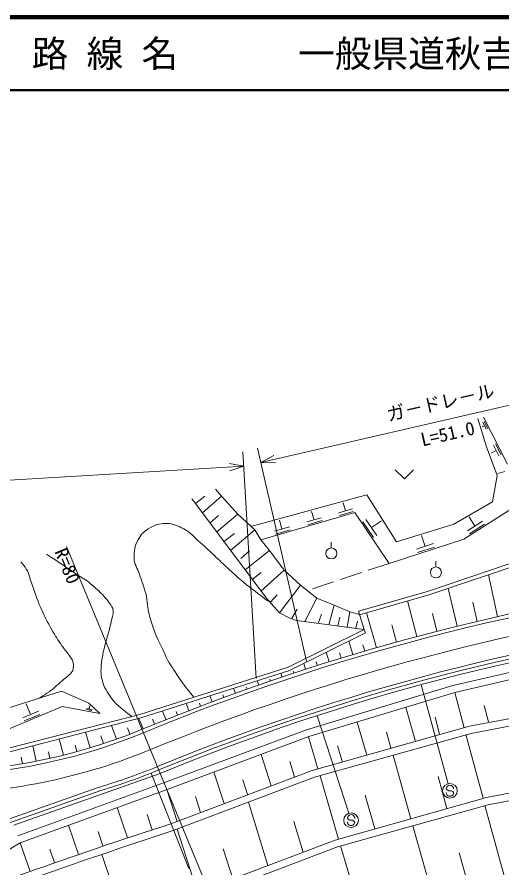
# Model space of a CAD drawing. Units: millimetres on the paper. Extents: x 40 to 680, y 20 to 380.
# Drawn here: x 178.4 to 244.5, y 263.9 to 380 of the extents above; entities that cross this region are included whole.
import ezdxf
from ezdxf.enums import TextEntityAlignment as Align

# ---------------------------------------------------------------- set-up
doc = ezdxf.new("R2010")
doc.units = ezdxf.units.MM
for name, color, linetype, lineweight in [('M-BGD', 7, 'Continuous', 18), ('M-TTL', 2, 'Continuous', 140), ('M-TTL-LINE', 7, 'Continuous', 50)]:
    doc.layers.add(name, color=color, linetype=linetype, lineweight=lineweight)
doc.layers.add('M-TTL-TXT', color=7, linetype='Continuous')
doc.styles.add('ＭＳ ゴシック', font='')
doc.styles.get('ＭＳ ゴシック').set_extended_font_data('MS Gothic')

msp = doc.modelspace()

# ---------------------------------------------------------------- linework, layer by layer
at = {"layer": 'M-BGD'}
for p, q in [((261.765, 330.765), (211.631, 319.214)), ((242.432, 321.337), (241.226, 325.216)), ((242.019, 325.386), (245.294, 318.994)), ((242.155, 324.226), (241.827, 324.058)), ((242.396, 323.755), (241.914, 324.697)), ((242.584, 323.852), (242.102, 324.793)), ((244.42, 320.263), (243.667, 321.735)), ((211.02, 289.731), (209.198, 320.677)), ((217.886, 292.066), (211.182, 321.163)), ((243.86, 317.433), (242.432, 321.337)), ((243.749, 320.848), (243.037, 320.484)), ((244.126, 320.113), (243.373, 321.584)), ((213.397, 320.152), (211.631, 319.214)), ((131.814, 314.118), (209.316, 318.681)), ((209.316, 318.681), (207.357, 319.084)), ((207.418, 318.05), (209.316, 318.681)), ((211.631, 319.214), (213.629, 319.143)), ((229.977, 318.209), (231.227, 316.959)), ((232.477, 318.209), (231.227, 316.959)), ((243.245, 313.842), (243.86, 317.433)), ((244.911, 317.95), (243.976, 317.712)), ((206.292, 314.6), (205.447, 315.55)), ((210.288, 310.485), (226.096, 314.8)), ((226.096, 314.8), (230.138, 308.354)), ((202.704, 313.59), (202.241, 314.244)), ((202.704, 313.59), (203.991, 314.624)), ((202.704, 313.59), (212.354, 300.717)), ((203.699, 312.353), (206.292, 314.6)), ((208.51, 312.147), (206.292, 314.6)), ((223.204, 312.605), (222.882, 313.715)), ((237.947, 310.803), (243.245, 313.842)), ((218.894, 311.372), (218.557, 312.535)), ((222.26, 312.332), (224.147, 312.878)), ((222.37, 311.954), (224.256, 312.5)), ((239.35, 308.754), (246.479, 313.265)), ((205.872, 311.981), (204.724, 310.977)), ((205.63, 309.749), (208.51, 312.147)), ((210.806, 310), (208.51, 312.147)), ((211.652, 308.644), (224.476, 312.356)), ((214.518, 310.12), (214.166, 311.336)), ((217.918, 311.089), (219.87, 311.654)), ((218.031, 310.699), (219.983, 311.264)), ((224.476, 312.356), (229.144, 305.436)), ((225.984, 311.415), (227.448, 309.244)), ((240.853, 310.529), (240.053, 311.781)), ((213.508, 309.827), (215.528, 310.412)), ((225.549, 311.122), (227.014, 308.951)), ((226.716, 310.329), (228.084, 311.253)), ((230.138, 308.354), (237.947, 310.803)), ((239.83, 309.875), (241.877, 311.184)), ((240.091, 309.465), (242.139, 310.774)), ((206.566, 308.383), (208.04, 309.488)), ((210.806, 310), (207.521, 307.196)), ((211.652, 308.644), (210.806, 310)), ((213.625, 309.423), (215.645, 310.008)), ((234.038, 307.751), (233.561, 309.218)), ((212.806, 307.209), (211.652, 308.644)), ((221.253, 307.535), (221.253, 308.335)), ((229.144, 305.436), (239.35, 308.754)), ((232.876, 307.373), (235.2, 308.129)), ((208.025, 252.276), (185.151, 307.745)), ((210.089, 307.143), (208.892, 306.098)), ((209.491, 304.543), (212.806, 307.209)), ((214.817, 304.507), (212.806, 307.209)), ((233.027, 306.908), (235.351, 307.664)), ((234.537, 301.118), (251.497, 306.87)), ((235.516, 304.942), (235.516, 305.742)), ((214.817, 304.507), (211.66, 301.643)), ((217.033, 302.459), (214.817, 304.507)), ((229.144, 305.436), (226.297, 304.49)), ((210.476, 303.216), (211.664, 304.171)), ((225.349, 304.174), (222.502, 303.228)), ((242.701, 303.887), (243.928, 298.16)), ((217.033, 302.459), (214.187, 298.704)), ((219.279, 300.68), (217.033, 302.459)), ((221.553, 302.913), (218.706, 301.966)), ((237.201, 302.022), (238.401, 296.852)), ((213.863, 301.133), (212.894, 300.109)), ((234.387, 301.595), (224.967, 298.911)), ((234.537, 301.118), (225.104, 298.43)), ((212.354, 300.717), (214.187, 298.704)), ((219.279, 300.68), (217.657, 297.487)), ((221.661, 299.744), (219.279, 300.68)), ((221.661, 299.744), (220.908, 297.057)), ((223.776, 298.837), (221.661, 299.744)), ((231.658, 300.298), (232.9, 295.44)), ((240.576, 300.143), (241.161, 297.519)), ((214.187, 298.704), (215.597, 297.963)), ((216.585, 299.166), (215.864, 297.934)), ((219.899, 298.49), (219.446, 297.229)), ((223.404, 296.728), (223.776, 298.837)), ((225.115, 298.433), (223.776, 298.837)), ((227.432, 293.927), (226.062, 298.703)), ((235.056, 298.584), (235.647, 296.159)), ((215.597, 297.963), (216.51, 297.638)), ((225.716, 296.422), (216.51, 297.638)), ((222.429, 298.08), (222.154, 296.893)), ((224.811, 297.55), (224.604, 296.569)), ((215.368, 291.27), (225.716, 296.422)), ((229.523, 297.053), (230.162, 294.697)), ((215.557, 290.805), (225.939, 295.974)), ((223.644, 294.832), (224.198, 292.98)), ((225.561, 294.32), (225.813, 293.458)), ((220.566, 293.3), (220.971, 291.997)), ((222.361, 293.221), (222.583, 292.493)), ((258.03, 293.465), (237.826, 288.757)), ((217.497, 291.771), (217.754, 290.976)), ((219.196, 292.011), (219.361, 291.491)), ((195.142, 284.823), (215.368, 291.27)), ((195.28, 284.343), (215.557, 290.805)), ((214.375, 290.429), (214.546, 289.919)), ((216.054, 290.738), (216.148, 290.452)), ((211.15, 289.401), (211.35, 288.827)), ((212.855, 289.644), (212.946, 289.378)), ((207.922, 288.372), (208.165, 287.698)), ((209.655, 288.55), (209.756, 288.267)), ((233.517, 288.876), (237.174, 275.362)), ((176.248, 285.388), (184.433, 287.977)), ((184.433, 287.977), (188.186, 286.35)), ((204.692, 287.343), (204.995, 286.535)), ((206.444, 287.487), (206.578, 287.121)), ((239.372, 283), (238.086, 287.791)), ((240.113, 283.208), (259.634, 286.954)), ((184.52, 285.885), (169.366, 279.503)), ((180.233, 284.802), (179.625, 286.247)), ((189.657, 284.926), (184.52, 285.885)), ((188.186, 286.35), (189.657, 284.926)), ((188.239, 285.547), (188.321, 285.987)), ((201.461, 286.313), (201.839, 285.337)), ((203.256, 286.358), (203.415, 285.94)), ((231.438, 285.784), (232.724, 281.133)), ((240.343, 282.234), (259.874, 285.982)), ((242.119, 286.043), (242.713, 283.798)), ((195.142, 284.823), (174.436, 279.488)), ((181.305, 285.253), (179.162, 284.35)), ((181.486, 284.824), (179.342, 283.921)), ((188.58, 285.33), (187.843, 285.468)), ((188.608, 285.478), (187.871, 285.615)), ((198.227, 285.282), (198.699, 284.105)), ((200.069, 285.229), (200.267, 284.725)), ((219.309, 284.647), (223.637, 271.333)), ((195.28, 284.343), (174.499, 278.988)), ((194.985, 284.267), (195.576, 282.839)), ((196.858, 284.158), (197.136, 283.476)), ((224.791, 283.778), (226.076, 279.266)), ((235.399, 284.449), (236.03, 282.132)), ((188.377, 280.265), (187.72, 282.395)), ((191.285, 283.313), (191.952, 281.442)), ((193.43, 283.009), (193.773, 282.118)), ((218.662, 277.184), (240.113, 283.208)), ((218.974, 276.233), (240.343, 282.234)), ((228.78, 282.41), (229.386, 280.25)), ((184.715, 279.256), (184.141, 281.472)), ((189.814, 281.908), (190.172, 280.832)), ((219.428, 277.4), (218.144, 281.771)), ((241.954, 273.379), (239.615, 282.094)), ((180.987, 278.424), (180.546, 280.546)), ((186.299, 280.632), (186.552, 279.738)), ((222.11, 280.553), (222.72, 278.444)), ((178.94, 278.995), (179.107, 278.077)), ((182.651, 279.693), (182.856, 278.817)), ((211.69, 279.361), (213.053, 275.067)), ((229.671, 279.237), (232.104, 270.572)), ((215.576, 278.401), (216.22, 276.294)), ((177.945, 269.711), (197.775, 276.714)), ((196.66, 276.804), (201.817, 263.789)), ((199.371, 269.901), (218.662, 277.184)), ((205.248, 276.959), (206.636, 272.644)), ((222.248, 267.805), (219.71, 276.44)), ((242.411, 273.466), (262.738, 277.367)), ((199.701, 268.956), (218.974, 276.233)), ((209.197, 275.879), (209.835, 273.884)), ((235.833, 276.33), (237.034, 271.957)), ((242.64, 272.492), (262.926, 276.385)), ((164.66, 266.08), (189.294, 274.78)), ((164.68, 265.557), (189.796, 274.427)), ((198.842, 274.57), (178.809, 267.301)), ((189.294, 274.78), (189.632, 274.899)), ((200.211, 270.218), (198.809, 274.558)), ((237.04, 274.537), (236.94, 274.655)), ((237.285, 274.398), (237.04, 274.537)), ((237.585, 274.395), (237.285, 274.398)), ((237.83, 274.283), (237.585, 274.395)), ((237.936, 274.147), (237.83, 274.283)), ((202.722, 273.607), (203.427, 271.419)), ((221.786, 267.675), (242.411, 273.466)), ((225.85, 273.805), (227.177, 269.189)), ((192.058, 272.108), (193.455, 267.953)), ((209.953, 272.827), (212.611, 264.211)), ((222.098, 266.724), (242.64, 272.492)), ((242.206, 272.37), (245.067, 261.961)), ((196.151, 271.154), (196.836, 269.076)), ((223.55, 270.522), (223.451, 270.641)), ((185.397, 269.692), (186.784, 265.691)), ((216.162, 270.21), (217.421, 266.027)), ((223.795, 270.383), (223.55, 270.522)), ((224.096, 270.381), (223.795, 270.383)), ((224.341, 270.269), (224.096, 270.381)), ((224.447, 270.133), (224.341, 270.269)), ((232.367, 269.607), (235.321, 259.219)), ((189.426, 268.855), (190.102, 266.875)), ((202.996, 260.563), (200.218, 269.151)), ((159.62, 255.723), (178.809, 267.301)), ((180.193, 263.384), (178.809, 267.301)), ((202.681, 260.461), (221.786, 267.675)), ((182.834, 266.407), (183.484, 264.553)), ((203.011, 259.517), (222.098, 266.724)), ((206.517, 266.452), (207.799, 262.394)), ((225.575, 256.482), (222.518, 266.882)), ((192.842, 257.195), (189.944, 265.716)), ((238.705, 265.916), (240.195, 260.588))]:
    msp.add_line(p, q, dxfattribs=at)
for points in [[(234.387, 301.595), (250.604, 307.096), (268.246, 302.642)], [(224.977, 298.896), (225.716, 296.422), (225.939, 295.974)], [(258.202, 292.478), (238.084, 287.791), (218.181, 281.782), (198.851, 274.573)], [(237.826, 288.757), (217.861, 282.73), (198.501, 275.51), (178.468, 268.241)]]:
    msp.add_lwpolyline(points, dxfattribs=at)
for centre, radius in [((221.253, 306.785), 0.75), ((235.516, 304.192), 0.75), ((237.435, 274.396), 1), ((223.946, 270.382), 1)]:
    msp.add_circle(centre, radius, dxfattribs=at)
for centre, radius, start, end in [((310.96, 2.668), 303, 98.10396, 112.4104), ((310.96, 2.668), 302.5, 96.71892, 112.4104), ((310.96, 2.668), 300, 99.09113, 112.4104), ((310.96, 2.668), 297.5, 96.71892, 112.4104), ((310.96, 2.668), 297, 96.71892, 112.4104), ((310.959, 2.668), 296.5, 96.71892, 112.44123), ((166.089, 353.969), 77.5, 245.02411, 292.4104), ((166.089, 353.969), 77, 245.02411, 292.4104), ((166.089, 353.969), 80, 271.59743, 292.4104), ((166.089, 353.969), 82.5, 286.59638, 292.4104), ((166.089, 353.969), 83, 286.59638, 292.4104), ((237.436, 274.151), 0.5, 179.55488, 359.55488), ((237.44, 274.651), 0.5, 359.55488, 179.55488), ((223.951, 270.637), 0.5, 359.55488, 179.55488), ((424.309, -423.581), 729.05, 107.97103, 111.28823), ((223.947, 270.137), 0.5, 179.55488, 359.55488), ((424.309, -423.581), 728.05, 107.96923, 111.25556)]:
    msp.add_arc(centre, radius, start, end, dxfattribs=at)
for points, knots in [([(202.488, 287.165), (201.348, 288.594), (201.001, 289.005), (200.175, 290.274), (199.517, 291.284), (199.119, 291.841), (198.603, 292.932), (197.64, 294.969), (197.019, 296.102), (196.439, 298.279), (196.128, 299.446), (196.241, 300.161), (195.934, 301.329), (195.657, 302.378), (195.407, 302.938), (195.068, 303.968), (194.788, 304.818), (194.368, 305.249), (194.351, 306.144), (194.333, 307.139), (194.404, 307.765), (194.888, 308.636), (195.275, 309.334), (195.586, 309.73), (196.272, 310.139), (197.135, 310.654), (197.733, 310.917), (198.738, 310.877), (199.717, 310.839), (200.273, 310.602), (201.136, 310.136), (202.129, 309.6), (202.512, 309.036), (203.36, 308.291), (204.24, 307.518), (204.702, 307.052), (205.558, 306.252), (206.255, 305.599), (206.63, 305.216), (207.339, 304.576), (208.579, 303.457), (209.277, 302.83), (210.598, 301.808), (211.481, 301.125), (211.785, 300.898), (212.901, 300.116)], [0, 0, 0, 0, 1, 1, 1, 2, 2, 2, 3, 3, 3, 4, 4, 4, 5, 5, 5, 6, 6, 6, 7, 7, 7, 8, 8, 8, 9, 9, 9, 10, 10, 10, 11, 11, 11, 12, 12, 12, 13, 13, 13, 14, 14, 14, 15, 15, 15, 15]), ([(182.403, 306.705), (184.406, 305.358), (184.906, 305.021), (186.511, 303.942), (187.257, 303.44), (187.757, 303.264), (188.42, 302.658), (189.475, 301.692), (190.146, 301.198), (190.967, 300.026), (191.238, 299.639), (191.436, 299.407), (191.497, 298.938), (191.537, 298.64), (191.444, 298.472), (191.387, 298.178), (190.843, 295.358), (189.979, 293.858), (189.837, 290.989), (189.794, 290.104), (189.949, 289.592), (190.244, 288.756), (190.418, 288.265), (190.609, 288.028), (190.884, 287.585), (191.789, 286.132), (192.507, 285.757), (194.035, 284.538)], [0, 0, 0, 0, 1, 1, 1, 2, 2, 2, 3, 3, 3, 4, 4, 4, 5, 5, 5, 6, 6, 6, 7, 7, 7, 8, 8, 8, 9, 9, 9, 9]), ([(178.907, 305.64), (179.278, 305.226), (179.396, 305.059), (179.649, 304.646), (180.06, 303.975), (180.083, 303.497), (180.359, 302.76), (180.853, 301.439), (181.057, 300.671), (181.616, 299.376), (182.139, 298.166), (182.482, 297.507), (183.138, 296.363), (183.636, 295.493), (183.93, 295.012), (184.507, 294.193), (184.934, 293.586), (185.24, 293.293), (185.642, 292.669), (185.799, 292.427), (185.929, 292.3), (185.996, 292.019), (186.071, 291.706), (186.097, 291.516), (186.055, 291.197), (186.016, 290.902), (185.961, 290.724), (185.786, 290.484), (185.662, 290.315), (185.548, 290.258), (185.389, 290.122), (185.071, 289.852), (184.887, 289.707), (184.566, 289.441), (183.745, 288.761), (183.354, 288.288), (182.464, 287.701), (181.997, 287.393), (181.823, 287.28), (181.236, 286.965)], [0, 0, 0, 0, 1, 1, 1, 2, 2, 2, 3, 3, 3, 4, 4, 4, 5, 5, 5, 6, 6, 6, 7, 7, 7, 8, 8, 8, 9, 9, 9, 10, 10, 10, 11, 11, 11, 12, 12, 12, 13, 13, 13, 13])]:
    msp.add_open_spline(points, degree=3, knots=knots, dxfattribs=at)
at = {"layer": 'M-TTL'}
msp.add_line((680, 380), (40, 380), dxfattribs=at)
at = {"layer": 'M-TTL-LINE'}
msp.add_line((40, 370), (680, 370), dxfattribs=at)

# ---------------------------------------------------------------- texts
at = {"layer": 'M-BGD', "style": 'ＭＳ ゴシック'}
msp.add_text('ガ－ドレ－ル', height=1.833, rotation=12.974, dxfattribs=at).set_placement((236.473, 325.964), align=Align.BOTTOM_CENTER)
msp.add_text('L=51.0', height=1.833, rotation=12.974, dxfattribs=at).set_placement((236.923, 324.015), align=Align.TOP_CENTER)
msp.add_text('R=80', height=1.833, rotation=292.411, dxfattribs=at).set_placement((185.151, 307.745), align=Align.TOP_LEFT)
at = {"layer": 'M-TTL-TXT', "style": 'ＭＳ ゴシック'}
for s, p in [('路 線 名', (180.38, 375)), ('一般県道秋吉台絵堂線', (216.734, 375))]:
    msp.add_text(s, height=3.666, dxfattribs=at).set_placement(p, align=Align.MIDDLE_LEFT)

doc.saveas('drawing.dxf')
